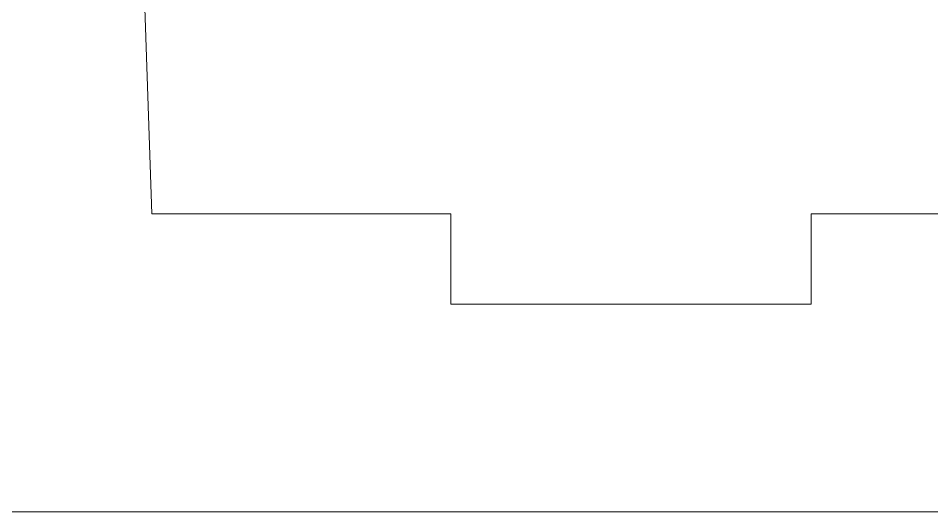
# Model space of a CAD drawing. Header units: millimetres. Extents: x -1000 to 1437, y -200 to 1019.
# Drawn here: x 547.8 to 725.4, y -200 to -104.2 of the extents above; entities that cross this region are included whole.
import ezdxf

# ---------------------------------------------------------------- set-up
doc = ezdxf.new("R2010")
doc.units = ezdxf.units.MM
doc.layers.get('0').update_dxf_attribs({"linetype": 'CONTINUOUS', "lineweight": 5, "true_color": 0xffffff})

# ---------------------------------------------------------------- blocks, each defined once
blk = doc.blocks.new('PAD004_CS')
at = {"color": 0}
for p, q in [((0, 200), (-732.5, 175)), ((-732.5, 175), (-732.5, 116.88)), ((-750, 116.88), (-750, 46.88)), ((-732.5, 116.88), (-750, 116.88)), ((-750, 46.88), (-732.5, 46.88)), ((-732.5, 46.88), (-732.5, 9.8))]:
    blk.add_line(p, q, dxfattribs=at)
blk = doc.blocks.new('block 1')
at = {"color": 0, "rotation": 90}
blk.add_blockref('PAD004_CS', (-72.84, 268.17), dxfattribs=at)

msp = doc.modelspace()

# ---------------------------------------------------------------- linework, layer by layer
at = {"flags": 128}
msp.add_lwpolyline([(-1000, -200), (1437, -200), (1437, 1019), (-1000, 1019)], close=True, dxfattribs=at)

# ---------------------------------------------------------------- block references
msp.add_blockref('block 1', (821.64, 322.16))

doc.saveas('drawing.dxf')
